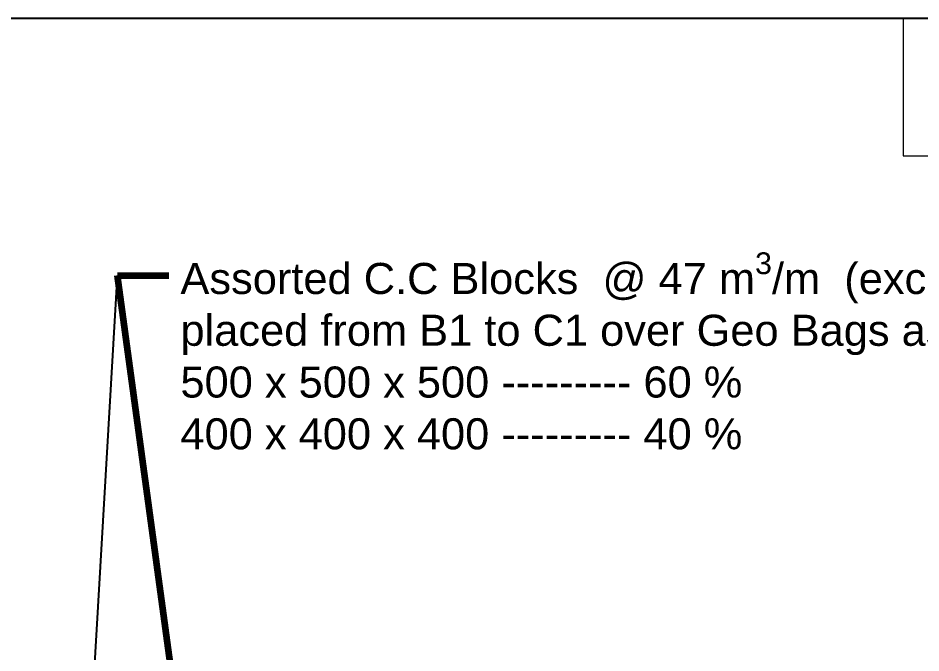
# Model space of a CAD drawing. Header units: inches. Extents: x -885 to 26362, y -28010 to 990.
# Drawn here: x 4287.38 to 4319.01, y -19427.8 to -19405.55 of the extents above; entities that cross this region are included whole.
import ezdxf

# ---------------------------------------------------------------- set-up
doc = ezdxf.new("R2010")
doc.units = ezdxf.units.IN
doc.header["$MEASUREMENT"] = 0
doc.layers.add('LINE', color=7, linetype='Continuous')
doc.styles.get("Standard").update_dxf_attribs({"font": 'arial.ttf'})
doc.dimstyles.get("Standard").update_dxf_attribs({"dimtxt": 0.18, "dimasz": 0.18, "dimexe": 0.18, "dimexo": 0.0625, "dimgap": 0.09, "dimtad": 0, "dimtih": 1, "dimtoh": 1, "dimdec": 4, "dimzin": 0, "dimdsep": 46, "dimtxsty": 'Standard', "dimcen": 0.09, "dimadec": 0, "dimazin": 0, "dimtfac": 1, "dimtdec": 4, "dimtofl": 0, "dimtmove": 0, "dimatfit": 3, "dimfxl": 1, "dimtolj": 1, "dimtzin": 0, "dimarcsym": 0})

msp = doc.modelspace()

# ---------------------------------------------------------------- linework, layer by layer
at = {"layer": 'LINE', "color": 7, "lineweight": -2, "ltscale": 0.5}
msp.add_lwpolyline([(4159.261237, -19540.26913), (4159.261237, -19405.549888), (4349.773297, -19405.549888), (4349.773297, -19540.26913), (4159.261237, -19540.26913)], close=True, dxfattribs=at)
at = {"layer": 'LINE', "color": 7, "lineweight": 20, "ltscale": 0.5}
msp.add_lwpolyline([(4349.773297, -19405.549888), (4318.397255, -19405.549888), (4318.397255, -19410.378149), (4349.773297, -19410.378149)], close=True, dxfattribs=at)

# ---------------------------------------------------------------- texts
at = {"layer": 'LINE', "color": 7, "lineweight": 20, "ltscale": 0.5, "insert": (4293.071314, -19413.761126), "char_height": 1.088423855, "width": 46.35266503, "attachment_point": 1}
msp.add_mtext('\\A1;Assorted C.C Blocks  @ 47 {\\C0;m\\H0.7x;\\S3^ ;\\H1.429x;/m}  (excluding void) to be dumped / placed from B1 to C1 over Geo Bags as shown.\\P500 x 500 x 500 --------- 60 %\\P400 x 400 x 400 --------- 40 %', dxfattribs=at)

# ---------------------------------------------------------------- leaders
at = {"linetype": 'ByBlock', "lineweight": 20, "ltscale": 0.5}
msp.add_leader([(4289.020919, -19446.226021), (4290.866492, -19414.576965)], dimstyle='Standard', override={"dimgap": 0.09, "dimtad": 0, "dimfxl": 700, "dimfxlon": 1}, dxfattribs=at)
msp.add_leader([(4289.020919, -19446.226021), (4290.866492, -19414.576965)], dimstyle='Standard', override={"dimgap": 0.09, "dimtad": 0, "dimfxl": 700, "dimfxlon": 1}, dxfattribs=at)
at = {"layer": 'LINE', "color": 7, "lineweight": 20, "ltscale": 0.5}
msp.add_leader([(4294.935939, -19444.526521), (4290.866492, -19414.576965), (4292.663058, -19414.576965)], dimstyle='Standard', override={"dimtxt": 1.2, "dimasz": 0.9, "dimclrd": 7, "dimclre": 7, "dimclrt": 7, "dimlwd": 65535, "dimlwe": 65535}, dxfattribs=at)
msp.add_leader([(4294.935939, -19444.526521), (4290.866492, -19414.576965), (4292.663058, -19414.576965)], dimstyle='Standard', override={"dimtxt": 1.2, "dimasz": 0.9, "dimclrd": 7, "dimclre": 7, "dimclrt": 7, "dimlwd": 65535, "dimlwe": 65535}, dxfattribs=at)

doc.saveas('drawing.dxf')
